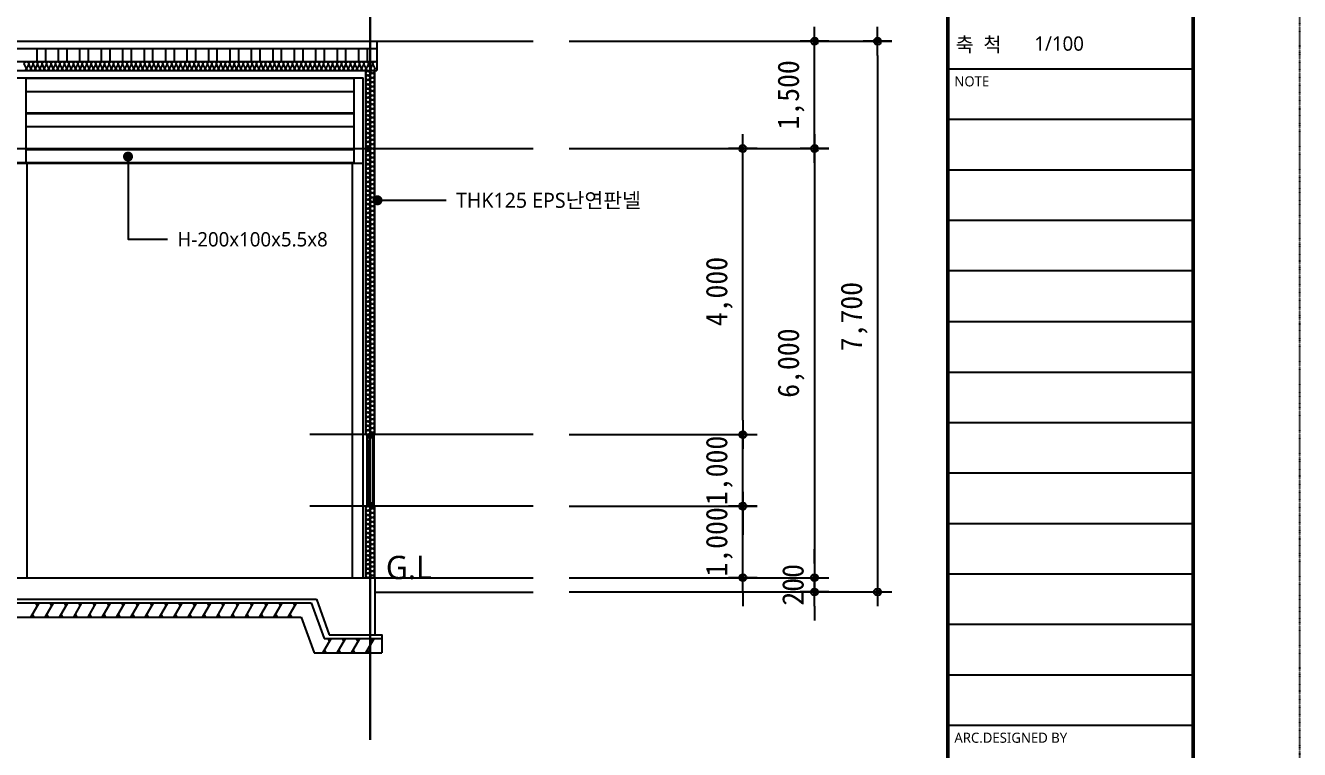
# Model space of a CAD drawing. Header units: millimetres. Extents: x 152133 to 471560, y 87068 to 132353.
# Drawn here: x 273980 to 291797, y 110987 to 121110 of the extents above; entities that cross this region are included whole.
import ezdxf
from ezdxf.enums import TextEntityAlignment as Align

# ---------------------------------------------------------------- set-up
doc = ezdxf.new("R2010")
doc.units = ezdxf.units.MM
doc.linetypes.add('CEN', pattern=[62, 60, -1, 0, -1])
doc.linetypes.add('DIVIDE2', pattern=[15.875, 6.35, -3.175, 0, -3.175, 0, -3.175])
for name, color, linetype in [('8', 8, 'Continuous'), ('AA-DWXM', 8, 'Continuous'), ('AA-DWXM-GLAZ', 4, 'Continuous'), ('AA-DWXM-WIND', 6, 'Continuous'), ('AA-DWXM-WINDOWFR', 6, 'Continuous'), ('AA-STEEL', 4, 'Continuous'), ('AA-WAXK', 8, 'Continuous'), ('AA-WAXM-CONC', 2, 'Continuous'), ('AS-PATT', 8, 'Continuous'), ('CEN', 1, 'CEN'), ('COL', 2, 'Continuous'), ('DIM', 7, 'Continuous'), ('INSUL', 183, 'Continuous'), ('JON', 4, 'DIVIDE2'), ('RXANNOT', 6, 'Continuous'), ('RXLEADER', 7, 'Continuous'), ('TEX', 3, 'Continuous'), ('TIT', 2, 'Continuous'), ('폼', 7, 'Continuous')]:
    doc.layers.add(name, color=color, linetype=linetype)
doc.styles.add('돋움체', font='')
doc.styles.add('맑은고딕', font='malgun.ttf')
doc.styles.get('돋움체').set_extended_font_data('DotumChe')
doc.dimstyles.new('100', dxfattribs={"dimscale": 100, "dimtxt": 3, "dimasz": 2, "dimexe": 2, "dimexo": 5, "dimgap": 1.5, "dimtad": 1, "dimdec": 0, "dimzin": 1, "dimdsep": 46, "dimlunit": 6, "dimtxsty": '돋움체', "dimblk1": 'Z_DOT', "dimblk2": 'Z_DOT', "dimsah": 1, "dimcen": 2, "dimclrt": 3, "dimadec": 0, "dimazin": 0, "dimtfac": 1, "dimtdec": 0, "dimtix": 1, "dimtmove": 2, "dimatfit": 3, "dimldrblk": 'Z_DOT', "dimfxl": 1, "dimtolj": 1, "dimtzin": 1, "dimarcsym": 0})

# ---------------------------------------------------------------- blocks, each defined once
blk = doc.blocks.new('Z_DOT')
at = {"layer": 'DIM', "color": 0}
for p, q in [((0, -1), (0, 1)), ((-1, 0), (1, 0))]:
    blk.add_line(p, q, dxfattribs=at)
for radius in [0.25, 0.125]:
    blk.add_circle((0, 0), radius, dxfattribs=at)
blk = doc.blocks.new('*D174')
at = {"color": 0, "lineweight": -2, "transparency": 16777216}
for p, q in [((285015, 113590), (285015, 113790)), ((281582, 113390), (285215, 113390)), ((285015, 113190), (285015, 113390)), ((281582, 113190), (285215, 113190)), ((285015, 112990), (285015, 112790))]:
    blk.add_line(p, q, dxfattribs=at)
at = {"layer": 'Defpoints', "color": 0, "transparency": 16777216}
for p in [(281082, 113390), (285015, 113390), (281082, 113190)]:
    blk.add_point(p, dxfattribs=at)
at = {"color": 0, "linetype": 'ByBlock', "lineweight": -2, "transparency": 16777216, "xscale": 200, "yscale": 200, "zscale": 200}
for p, rotation in [((285015, 113390), 270), ((285015, 113190), 90)]:
    blk.add_blockref('Z_DOT', p, dxfattribs=dict(at, rotation=rotation))
at = {"color": 3, "transparency": 16777216, "insert": (284714, 113290), "char_height": 300, "attachment_point": 5, "rotation": 90, "style": '돋움체'}
blk.add_mtext('\\A1;200', dxfattribs=at)
blk = doc.blocks.new('*D175')
at = {"color": 0, "lineweight": -2, "transparency": 16777216}
for p, q in [((284011, 114590), (284011, 114790)), ((281582, 114390), (284211, 114390)), ((284011, 113390), (284011, 114390)), ((281582, 113390), (284211, 113390)), ((284011, 113190), (284011, 112990))]:
    blk.add_line(p, q, dxfattribs=at)
at = {"layer": 'Defpoints', "color": 0, "transparency": 16777216}
for p in [(281082, 114390), (284011, 114390), (281082, 113390)]:
    blk.add_point(p, dxfattribs=at)
at = {"color": 0, "linetype": 'ByBlock', "lineweight": -2, "transparency": 16777216, "xscale": 200, "yscale": 200, "zscale": 200}
for p, rotation in [((284011, 114390), 270), ((284011, 113390), 90)]:
    blk.add_blockref('Z_DOT', p, dxfattribs=dict(at, rotation=rotation))
at = {"color": 3, "transparency": 16777216, "insert": (283683, 113890), "char_height": 300, "attachment_point": 5, "rotation": 90, "style": '돋움체'}
blk.add_mtext('\\A1;1,000', dxfattribs=at)
blk = doc.blocks.new('*D176')
at = {"color": 0, "lineweight": -2, "transparency": 16777216}
for p, q in [((284011, 115590), (284011, 115790)), ((281582, 115390), (284211, 115390)), ((284011, 114390), (284011, 115390)), ((281582, 114390), (284211, 114390)), ((284011, 114190), (284011, 113990))]:
    blk.add_line(p, q, dxfattribs=at)
at = {"layer": 'Defpoints', "color": 0, "transparency": 16777216}
for p in [(281082, 115390), (284011, 115390), (281082, 114390)]:
    blk.add_point(p, dxfattribs=at)
at = {"color": 0, "linetype": 'ByBlock', "lineweight": -2, "transparency": 16777216, "xscale": 200, "yscale": 200, "zscale": 200}
for p, rotation in [((284011, 115390), 270), ((284011, 114390), 90)]:
    blk.add_blockref('Z_DOT', p, dxfattribs=dict(at, rotation=rotation))
at = {"color": 3, "transparency": 16777216, "insert": (283683, 114890), "char_height": 300, "attachment_point": 5, "rotation": 90, "style": '돋움체'}
blk.add_mtext('\\A1;1,000', dxfattribs=at)
blk = doc.blocks.new('*D177')
at = {"color": 0, "lineweight": -2, "transparency": 16777216}
for p, q in [((281582, 120890), (285215, 120890)), ((285015, 119590), (285015, 120690)), ((282706, 119390), (285215, 119390))]:
    blk.add_line(p, q, dxfattribs=at)
at = {"layer": 'Defpoints', "color": 0, "transparency": 16777216}
for p in [(281082, 120890), (285015, 120890), (282206, 119390)]:
    blk.add_point(p, dxfattribs=at)
at = {"color": 0, "linetype": 'ByBlock', "lineweight": -2, "transparency": 16777216, "xscale": 200, "yscale": 200, "zscale": 200}
for p, rotation in [((285015, 120890), 90), ((285015, 119390), 270)]:
    blk.add_blockref('Z_DOT', p, dxfattribs=dict(at, rotation=rotation))
at = {"color": 3, "transparency": 16777216, "insert": (284686, 120140), "char_height": 300, "attachment_point": 5, "rotation": 90, "style": '돋움체'}
blk.add_mtext('\\A1;1,500', dxfattribs=at)
blk = doc.blocks.new('*D178')
at = {"color": 0, "lineweight": -2, "transparency": 16777216}
for p, q in [((282691, 119390), (285215, 119390)), ((285015, 119190), (285015, 113590)), ((282691, 113390), (285215, 113390))]:
    blk.add_line(p, q, dxfattribs=at)
at = {"layer": 'Defpoints', "color": 0, "transparency": 16777216}
for p in [(282191, 119390), (282191, 113390), (285015, 113390)]:
    blk.add_point(p, dxfattribs=at)
at = {"color": 0, "linetype": 'ByBlock', "lineweight": -2, "transparency": 16777216, "xscale": 200, "yscale": 200, "zscale": 200}
for p, rotation in [((285015, 119390), 90), ((285015, 113390), 270)]:
    blk.add_blockref('Z_DOT', p, dxfattribs=dict(at, rotation=rotation))
at = {"color": 3, "transparency": 16777216, "insert": (284686, 116390), "char_height": 300, "attachment_point": 5, "rotation": 90, "style": '돋움체'}
blk.add_mtext('\\A1;6,000', dxfattribs=at)
blk = doc.blocks.new('*D179')
at = {"color": 0, "lineweight": -2, "transparency": 16777216}
for p, q in [((281582, 120890), (286097, 120890)), ((285897, 120690), (285897, 113390)), ((281582, 113190), (286097, 113190))]:
    blk.add_line(p, q, dxfattribs=at)
at = {"layer": 'Defpoints', "color": 0, "transparency": 16777216}
for p in [(281082, 120890), (281082, 113190), (285897, 113190)]:
    blk.add_point(p, dxfattribs=at)
at = {"color": 0, "linetype": 'ByBlock', "lineweight": -2, "transparency": 16777216, "xscale": 200, "yscale": 200, "zscale": 200}
for p, rotation in [((285897, 120890), 90), ((285897, 113190), 270)]:
    blk.add_blockref('Z_DOT', p, dxfattribs=dict(at, rotation=rotation))
at = {"color": 3, "transparency": 16777216, "insert": (285568, 117040), "char_height": 300, "attachment_point": 5, "rotation": 90, "style": '돋움체'}
blk.add_mtext('\\A1;7,700', dxfattribs=at)
blk = doc.blocks.new('*D180')
at = {"color": 0, "lineweight": -2, "transparency": 16777216}
for p, q in [((281582, 119390), (284211, 119390)), ((284011, 115590), (284011, 119190)), ((281582, 115390), (284211, 115390))]:
    blk.add_line(p, q, dxfattribs=at)
at = {"layer": 'Defpoints', "color": 0, "transparency": 16777216}
for p in [(281082, 119390), (284011, 119390), (281082, 115390)]:
    blk.add_point(p, dxfattribs=at)
at = {"color": 0, "linetype": 'ByBlock', "lineweight": -2, "transparency": 16777216, "xscale": 200, "yscale": 200, "zscale": 200}
for p, rotation in [((284011, 119390), 90), ((284011, 115390), 270)]:
    blk.add_blockref('Z_DOT', p, dxfattribs=dict(at, rotation=rotation))
at = {"color": 3, "transparency": 16777216, "insert": (283683, 117390), "char_height": 300, "attachment_point": 5, "rotation": 90, "style": '돋움체'}
blk.add_mtext('\\A1;4,000', dxfattribs=at)

msp = doc.modelspace()

# ---------------------------------------------------------------- linework, layer by layer
at = {"color": 8}
for p, q in [((259212.1, 120889.5), (278892.1, 120889.5)), ((278892.1, 120889.5), (278892.1, 120605.1)), ((259212.1, 120789.5), (278892.1, 120789.5)), ((274142.1, 120605.1), (274142.1, 120789.5)), ((274262.1, 120605.1), (274262.1, 120789.5)), ((274442.1, 120605.1), (274442.1, 120789.5)), ((274562.1, 120605.1), (274562.1, 120789.5)), ((274742.1, 120605.1), (274742.1, 120789.5)), ((274862.1, 120605.1), (274862.1, 120789.5)), ((275042.1, 120605.1), (275042.1, 120789.5)), ((275162.1, 120605.1), (275162.1, 120789.5)), ((275342.1, 120605.1), (275342.1, 120789.5)), ((275462.1, 120605.1), (275462.1, 120789.5)), ((275642.1, 120605.1), (275642.1, 120789.5)), ((275762.1, 120605.1), (275762.1, 120789.5)), ((275942.1, 120605.1), (275942.1, 120789.5)), ((276062.1, 120605.1), (276062.1, 120789.5)), ((276242.1, 120605.1), (276242.1, 120789.5)), ((276362.1, 120605.1), (276362.1, 120789.5)), ((276542.1, 120605.1), (276542.1, 120789.5)), ((276662.1, 120605.1), (276662.1, 120789.5)), ((276842.1, 120605.1), (276842.1, 120789.5)), ((276962.1, 120605.1), (276962.1, 120789.5)), ((277142.1, 120605.1), (277142.1, 120789.5)), ((277262.1, 120605.1), (277262.1, 120789.5)), ((277442.1, 120605.1), (277442.1, 120789.5)), ((277562.1, 120605.1), (277562.1, 120789.5)), ((277742.1, 120605.1), (277742.1, 120789.5)), ((277862.1, 120605.1), (277862.1, 120789.5)), ((278042.1, 120605.1), (278042.1, 120789.5)), ((278162.1, 120605.1), (278162.1, 120789.5)), ((278342.1, 120605.1), (278342.1, 120789.5)), ((278462.1, 120605.1), (278462.1, 120789.5)), ((278642.1, 120605.1), (278642.1, 120789.5)), ((278762.1, 120605.1), (278762.1, 120789.5))]:
    msp.add_line(p, q, dxfattribs=at)
at = {"color": 2}
for p, q in [((259212.1, 120605.1), (278892.1, 120605.1)), ((259212.1, 120480.1), (278892.1, 120480.1)), ((278892.1, 120605.1), (278892.1, 120480.1)), ((278739.1, 114389.5), (278864.1, 114389.5)), ((259239.1, 113389.5), (278864.6, 113389.5)), ((278864.6, 113389.5), (278864.6, 113189.5)), ((278864.6, 113189.5), (281081.8, 113189.5)), ((260019.4, 113089.5), (278048.2, 113089.5))]:
    msp.add_line(p, q, dxfattribs=at)
at = {"color": 0}
msp.add_lwpolyline([(278864.6, 112589.5), (278964.6, 112589.5), (278964.6, 112539.5)], dxfattribs=at)
at = {"layer": '8'}
for p, q in [((260054.5, 113039.5), (277977, 113039.5)), ((277977, 113039.5), (278157.3, 112539.5)), ((260208, 112839.5), (277836.5, 112839.5)), ((277836.5, 112839.5), (278016.9, 112339.5)), ((278157.3, 112539.5), (278964.6, 112539.5)), ((278964.6, 112539.5), (278964.6, 112339.5)), ((278016.9, 112339.5), (278964.6, 112339.5))]:
    msp.add_line(p, q, dxfattribs=at)
at = {"layer": 'AA-DWXM'}
for p, q in [((278762.1, 115339.5), (278762.1, 114439.5)), ((278842.1, 115339.5), (278842.1, 114439.5))]:
    msp.add_line(p, q, dxfattribs=at)
msp.add_lwpolyline([(278803.1, 115349.5), (278838.1, 115349.5), (278838.1, 114429.5), (278803.1, 114429.5)], close=True, dxfattribs=at)
at = {"layer": 'AA-DWXM-GLAZ'}
msp.add_line((278783.6, 115299.5), (278783.6, 114479.5), dxfattribs=at)
at = {"layer": 'AA-DWXM-WIND'}
for points in [[(278766.1, 115349.5), (278801.1, 115349.5), (278801.1, 115299.5), (278766.1, 115299.5)], [(278766.1, 114429.5), (278801.1, 114429.5), (278801.1, 114479.5), (278766.1, 114479.5)]]:
    msp.add_lwpolyline(points, close=True, dxfattribs=at)
at = {"layer": 'AA-DWXM-WINDOWFR'}
for points in [[(278762.1, 115339.5), (278762.1, 115379.5), (278842.1, 115379.5), (278842.1, 115339.5), (278840.1, 115339.5), (278840.1, 115359.5), (278764.1, 115359.5), (278764.1, 115339.5)], [(278762.1, 114439.5), (278762.1, 114399.5), (278842.1, 114399.5), (278842.1, 114439.5), (278840.1, 114439.5), (278840.1, 114419.5), (278764.1, 114419.5), (278764.1, 114439.5)]]:
    msp.add_lwpolyline(points, close=True, dxfattribs=at)
at = {"layer": 'AA-STEEL'}
for p, q in [((259402.1, 120380.1), (278702.1, 120380.1)), ((273989.6, 119185), (273989.6, 120380.1)), ((273989.6, 120372.1), (278577.1, 120372.1)), ((278577.1, 119185), (278577.1, 120380.1)), ((278702.1, 113389.5), (278702.1, 120380.1)), ((273989.6, 120189.5), (278577.1, 120189.5)), ((273989.6, 120188.1), (278577.1, 120188.1)), ((273989.6, 119888), (278577.1, 119888)), ((273989.6, 119880), (278577.1, 119880)), ((273989.6, 119697.4), (278577.1, 119697.4)), ((273989.6, 119696), (278577.1, 119696)), ((273989.6, 119377), (278577.1, 119377)), ((273989.6, 119375.6), (278577.1, 119375.6)), ((259402.1, 119185), (278702.1, 119185)), ((269114.6, 119193), (278577.1, 119193)), ((274002.1, 113389.5), (274002.1, 119185)), ((278552.1, 113389.5), (278552.1, 119185))]:
    msp.add_line(p, q, dxfattribs=at)
at = {"layer": 'AA-WAXK'}
for p, q in [((278752.1, 115389.5), (278752.1, 114389.5)), ((278852.1, 115389.5), (278852.1, 114389.5))]:
    msp.add_line(p, q, dxfattribs=at)
at = {"layer": 'AA-WAXM-CONC'}
for p, q in [((278739.6, 115389.5), (278739.6, 120480.1)), ((278864.6, 115389.5), (278864.6, 120480.1)), ((278752.1, 115389.5), (278852.1, 115389.5)), ((278739.6, 113389.5), (278739.6, 114389.5)), ((278752.1, 114389.5), (278852.1, 114389.5)), ((278864.6, 113389.5), (278864.6, 114389.5))]:
    msp.add_line(p, q, dxfattribs=at)
at = {"layer": 'AS-PATT'}
for p, q in [((274054.4, 112839.5), (274169.9, 113039.5)), ((274121.9, 113039.5), (274145.9, 112998)), ((274254.4, 112839.5), (274369.9, 113039.5)), ((274321.9, 113039.5), (274345.9, 112998)), ((274454.4, 112839.5), (274569.9, 113039.5)), ((274521.9, 113039.5), (274545.9, 112998)), ((274654.4, 112839.5), (274769.9, 113039.5)), ((274721.9, 113039.5), (274745.9, 112998)), ((274854.4, 112839.5), (274969.9, 113039.5)), ((274921.9, 113039.5), (274945.9, 112998)), ((275054.4, 112839.5), (275169.9, 113039.5)), ((275121.9, 113039.5), (275145.9, 112998)), ((275254.4, 112839.5), (275369.9, 113039.5)), ((275321.9, 113039.5), (275345.9, 112998)), ((275454.4, 112839.5), (275569.9, 113039.5)), ((275521.9, 113039.5), (275545.9, 112998)), ((275654.4, 112839.5), (275769.9, 113039.5)), ((275721.9, 113039.5), (275745.9, 112998)), ((275854.4, 112839.5), (275969.9, 113039.5)), ((275921.9, 113039.5), (275945.9, 112998)), ((276054.4, 112839.5), (276169.9, 113039.5)), ((276121.9, 113039.5), (276145.9, 112998)), ((276254.4, 112839.5), (276369.9, 113039.5)), ((276321.9, 113039.5), (276345.9, 112998)), ((276454.4, 112839.5), (276569.9, 113039.5)), ((276521.9, 113039.5), (276545.9, 112998)), ((276654.4, 112839.5), (276769.9, 113039.5)), ((276721.9, 113039.5), (276745.9, 112998)), ((276854.4, 112839.5), (276969.9, 113039.5)), ((276921.9, 113039.5), (276945.9, 112998)), ((277054.4, 112839.5), (277169.9, 113039.5)), ((277121.9, 113039.5), (277145.9, 112998)), ((277254.4, 112839.5), (277369.9, 113039.5)), ((277321.9, 113039.5), (277345.9, 112998)), ((277454.4, 112839.5), (277569.9, 113039.5)), ((277521.9, 113039.5), (277545.9, 112998)), ((277654.4, 112839.5), (277769.9, 113039.5)), ((277721.9, 113039.5), (277745.9, 112998)), ((274102.4, 112839.5), (274078.4, 112881.1)), ((274302.4, 112839.5), (274278.4, 112881.1)), ((274502.4, 112839.5), (274478.4, 112881.1)), ((274702.4, 112839.5), (274678.4, 112881.1)), ((274902.4, 112839.5), (274878.4, 112881.1)), ((275102.4, 112839.5), (275078.4, 112881.1)), ((275302.4, 112839.5), (275278.4, 112881.1)), ((275502.4, 112839.5), (275478.4, 112881.1)), ((275702.4, 112839.5), (275678.4, 112881.1)), ((275902.4, 112839.5), (275878.4, 112881.1)), ((276102.4, 112839.5), (276078.4, 112881.1)), ((276302.4, 112839.5), (276278.4, 112881.1)), ((276502.4, 112839.5), (276478.4, 112881.1)), ((276702.4, 112839.5), (276678.4, 112881.1)), ((276902.4, 112839.5), (276878.4, 112881.1)), ((277102.4, 112839.5), (277078.4, 112881.1)), ((277302.4, 112839.5), (277278.4, 112881.1)), ((277502.4, 112839.5), (277478.4, 112881.1)), ((277702.4, 112839.5), (277678.4, 112881.1)), ((278139, 112339.5), (278254.4, 112539.5)), ((278206.4, 112539.5), (278230.4, 112498)), ((278339, 112339.5), (278454.4, 112539.5)), ((278406.4, 112539.5), (278430.4, 112498)), ((278539, 112339.5), (278654.4, 112539.5)), ((278606.4, 112539.5), (278630.4, 112498)), ((278739, 112339.5), (278854.4, 112539.5)), ((278806.4, 112539.5), (278830.4, 112498)), ((278187, 112339.5), (278163, 112381.1)), ((278387, 112339.5), (278363, 112381.1)), ((278587, 112339.5), (278563, 112381.1)), ((278787, 112339.5), (278763, 112381.1))]:
    msp.add_line(p, q, dxfattribs=at)
at = {"layer": 'CEN', "color": 1, "linetype": 'CEN'}
for p, q in [((278802.1, 111123.5), (278802.1, 123054.1)), ((278802.1, 122930.8), (278802.1, 111123.5)), ((257558.1, 120889.5), (281081.8, 120889.5)), ((257558.1, 120889.5), (281081.8, 120889.5)), ((257558.1, 119389.5), (281081.8, 119389.5)), ((257558.1, 119389.5), (281081.8, 119389.5)), ((281081.8, 115389.5), (277956.2, 115389.5)), ((281081.8, 114389.5), (277956.2, 114389.5)), ((278864.6, 113389.5), (281081.8, 113389.5))]:
    msp.add_line(p, q, dxfattribs=at)
at = {"layer": 'COL'}
for p, q in [((278739.1, 115389.5), (278864.1, 115389.5)), ((278864.6, 113189.5), (278864.6, 112589.5)), ((278048.2, 113089.5), (278228.5, 112589.5)), ((278228.5, 112589.5), (278864.6, 112589.5))]:
    msp.add_line(p, q, dxfattribs=at)
at = {"layer": 'INSUL'}
for points in [[(273962.1, 120480.1, 0.4142136), (273993.3, 120511.4), (273962.1, 120573.9, -0.4142136), (273993.3, 120605.1, -0.4142136), (274024.6, 120573.9), (273993.3, 120511.4, 0.4142136), (274024.6, 120480.1, 0.4142136), (274055.8, 120511.4), (274024.6, 120573.9, -0.4142136), (274055.8, 120605.1, -0.4142136), (274087.1, 120573.9), (274055.8, 120511.4, 0.4142136), (274087.1, 120480.1, 0.4142136), (274118.3, 120511.4), (274087.1, 120573.9, -0.4142136), (274118.3, 120605.1, -0.4142136), (274149.6, 120573.9), (274118.3, 120511.4, 0.4142136), (274149.6, 120480.1, 0.4142136), (274180.8, 120511.4), (274149.6, 120573.9, -0.4142136), (274180.8, 120605.1, -0.4142136), (274212.1, 120573.9), (274180.8, 120511.4, 0.4142136), (274212.1, 120480.1, 0.4142136), (274243.3, 120511.4), (274212.1, 120573.9, -0.4142136), (274243.3, 120605.1, -0.4142136), (274274.6, 120573.9), (274243.3, 120511.4, 0.4142136), (274274.6, 120480.1, 0.4142136), (274305.8, 120511.4), (274274.6, 120573.9, -0.4142136), (274305.8, 120605.1, -0.4142136), (274337.1, 120573.9), (274305.8, 120511.4, 0.4142136), (274337.1, 120480.1, 0.4142136), (274368.3, 120511.4), (274337.1, 120573.9, -0.4142136), (274368.3, 120605.1, -0.4142136), (274399.6, 120573.9), (274368.3, 120511.4, 0.4142136), (274399.6, 120480.1, 0.4142136), (274430.8, 120511.4), (274399.6, 120573.9, -0.4142136), (274430.8, 120605.1, -0.4142136), (274462.1, 120573.9), (274430.8, 120511.4, 0.4142136), (274462.1, 120480.1, 0.4142136), (274493.3, 120511.4), (274462.1, 120573.9, -0.4142136), (274493.3, 120605.1, -0.4142136), (274524.6, 120573.9), (274493.3, 120511.4, 0.4142136), (274524.6, 120480.1, 0.4142136), (274555.8, 120511.4), (274524.6, 120573.9, -0.4142136), (274555.8, 120605.1, -0.4142136), (274587.1, 120573.9), (274555.8, 120511.4, 0.4142136), (274587.1, 120480.1, 0.4142136), (274618.3, 120511.4), (274587.1, 120573.9, -0.4142136), (274618.3, 120605.1, -0.4142136), (274649.6, 120573.9), (274618.3, 120511.4, 0.4142136), (274649.6, 120480.1, 0.4142136), (274680.8, 120511.4), (274649.6, 120573.9, -0.4142136), (274680.8, 120605.1, -0.4142136), (274712.1, 120573.9), (274680.8, 120511.4, 0.4142136), (274712.1, 120480.1, 0.4142136), (274743.3, 120511.4), (274712.1, 120573.9, -0.4142136), (274743.3, 120605.1, -0.4142136), (274774.6, 120573.9), (274743.3, 120511.4, 0.4142136), (274774.6, 120480.1, 0.4142136), (274805.8, 120511.4), (274774.6, 120573.9, -0.4142136), (274805.8, 120605.1, -0.4142136), (274837.1, 120573.9), (274805.8, 120511.4, 0.4142136), (274837.1, 120480.1, 0.4142136), (274868.3, 120511.4), (274837.1, 120573.9, -0.4142136), (274868.3, 120605.1, -0.4142136), (274899.6, 120573.9), (274868.3, 120511.4, 0.4142136), (274899.6, 120480.1, 0.4142136), (274930.8, 120511.4), (274899.6, 120573.9, -0.4142136), (274930.8, 120605.1, -0.4142136), (274962.1, 120573.9), (274930.8, 120511.4, 0.4142136), (274962.1, 120480.1, 0.4142136), (274993.3, 120511.4), (274962.1, 120573.9, -0.4142136), (274993.3, 120605.1, -0.4142136), (275024.6, 120573.9), (274993.3, 120511.4, 0.4142136), (275024.6, 120480.1, 0.4142136), (275055.8, 120511.4), (275024.6, 120573.9, -0.4142136), (275055.8, 120605.1, -0.4142136), (275087.1, 120573.9), (275055.8, 120511.4, 0.4142136), (275087.1, 120480.1, 0.4142136), (275118.3, 120511.4), (275087.1, 120573.9, -0.4142136), (275118.3, 120605.1, -0.4142136), (275149.6, 120573.9), (275118.3, 120511.4, 0.4142136), (275149.6, 120480.1, 0.4142136), (275180.8, 120511.4), (275149.6, 120573.9, -0.4142136), (275180.8, 120605.1, -0.4142136), (275212.1, 120573.9), (275180.8, 120511.4, 0.4142136), (275212.1, 120480.1, 0.4142136), (275243.3, 120511.4), (275212.1, 120573.9, -0.4142136), (275243.3, 120605.1, -0.4142136), (275274.6, 120573.9), (275243.3, 120511.4, 0.4142136), (275274.6, 120480.1, 0.4142136), (275305.8, 120511.4), (275274.6, 120573.9, -0.4142136), (275305.8, 120605.1, -0.4142136), (275337.1, 120573.9), (275305.8, 120511.4, 0.4142136), (275337.1, 120480.1, 0.4142136), (275368.3, 120511.4), (275337.1, 120573.9, -0.4142136), (275368.3, 120605.1, -0.4142136), (275399.6, 120573.9), (275368.3, 120511.4, 0.4142136), (275399.6, 120480.1, 0.4142136), (275430.8, 120511.4), (275399.6, 120573.9, -0.4142136), (275430.8, 120605.1, -0.4142136), (275462.1, 120573.9), (275430.8, 120511.4, 0.4142136), (275462.1, 120480.1, 0.4142136), (275493.3, 120511.4), (275462.1, 120573.9, -0.4142136), (275493.3, 120605.1, -0.4142136), (275524.6, 120573.9), (275493.3, 120511.4, 0.4142136), (275524.6, 120480.1, 0.4142136), (275555.8, 120511.4), (275524.6, 120573.9, -0.4142136), (275555.8, 120605.1, -0.4142136), (275587.1, 120573.9), (275555.8, 120511.4, 0.4142136), (275587.1, 120480.1, 0.4142136), (275618.3, 120511.4), (275587.1, 120573.9, -0.4142136), (275618.3, 120605.1, -0.4142136), (275649.6, 120573.9), (275618.3, 120511.4, 0.4142136), (275649.6, 120480.1, 0.4142136), (275680.8, 120511.4), (275649.6, 120573.9, -0.4142136), (275680.8, 120605.1, -0.4142136), (275712.1, 120573.9), (275680.8, 120511.4, 0.4142136), (275712.1, 120480.1, 0.4142136), (275743.3, 120511.4), (275712.1, 120573.9, -0.4142136), (275743.3, 120605.1, -0.4142136), (275774.6, 120573.9), (275743.3, 120511.4, 0.4142136), (275774.6, 120480.1, 0.4142136), (275805.8, 120511.4), (275774.6, 120573.9, -0.4142136), (275805.8, 120605.1, -0.4142136), (275837.1, 120573.9), (275805.8, 120511.4, 0.4142136), (275837.1, 120480.1, 0.4142136), (275868.3, 120511.4), (275837.1, 120573.9, -0.4142136), (275868.3, 120605.1, -0.4142136), (275899.6, 120573.9), (275868.3, 120511.4, 0.4142136), (275899.6, 120480.1, 0.4142136), (275930.8, 120511.4), (275899.6, 120573.9, -0.4142136), (275930.8, 120605.1, -0.4142136), (275962.1, 120573.9), (275930.8, 120511.4, 0.4142136), (275962.1, 120480.1, 0.4142136), (275993.3, 120511.4), (275962.1, 120573.9, -0.4142136), (275993.3, 120605.1, -0.4142136), (276024.6, 120573.9), (275993.3, 120511.4, 0.4142136), (276024.6, 120480.1, 0.4142136), (276055.8, 120511.4), (276024.6, 120573.9, -0.4142136), (276055.8, 120605.1, -0.4142136), (276087.1, 120573.9), (276055.8, 120511.4, 0.4142136), (276087.1, 120480.1, 0.4142136), (276118.3, 120511.4), (276087.1, 120573.9, -0.4142136), (276118.3, 120605.1, -0.4142136), (276149.6, 120573.9), (276118.3, 120511.4, 0.4142136), (276149.6, 120480.1, 0.4142136), (276180.8, 120511.4), (276149.6, 120573.9, -0.4142136), (276180.8, 120605.1, -0.4142136), (276212.1, 120573.9), (276180.8, 120511.4, 0.4142136), (276212.1, 120480.1, 0.4142136), (276243.3, 120511.4), (276212.1, 120573.9, -0.4142136), (276243.3, 120605.1, -0.4142136), (276274.6, 120573.9), (276243.3, 120511.4, 0.4142136), (276274.6, 120480.1, 0.4142136), (276305.8, 120511.4), (276274.6, 120573.9, -0.4142136), (276305.8, 120605.1, -0.4142136), (276337.1, 120573.9), (276305.8, 120511.4, 0.4142136), (276337.1, 120480.1, 0.4142136), (276368.3, 120511.4), (276337.1, 120573.9, -0.4142136), (276368.3, 120605.1, -0.4142136), (276399.6, 120573.9), (276368.3, 120511.4, 0.4142136), (276399.6, 120480.1, 0.4142136), (276430.8, 120511.4), (276399.6, 120573.9, -0.4142136), (276430.8, 120605.1, -0.4142136), (276462.1, 120573.9), (276430.8, 120511.4, 0.4142136), (276462.1, 120480.1, 0.4142136), (276493.3, 120511.4), (276462.1, 120573.9, -0.4142136), (276493.3, 120605.1, -0.4142136), (276524.6, 120573.9), (276493.3, 120511.4, 0.4142136), (276524.6, 120480.1, 0.4142136), (276555.8, 120511.4), (276524.6, 120573.9, -0.4142136), (276555.8, 120605.1, -0.4142136), (276587.1, 120573.9), (276555.8, 120511.4, 0.4142136), (276587.1, 120480.1, 0.4142136), (276618.3, 120511.4), (276587.1, 120573.9, -0.4142136), (276618.3, 120605.1, -0.4142136), (276649.6, 120573.9), (276618.3, 120511.4, 0.4142136), (276649.6, 120480.1, 0.4142136), (276680.8, 120511.4), (276649.6, 120573.9, -0.4142136), (276680.8, 120605.1, -0.4142136), (276712.1, 120573.9), (276680.8, 120511.4, 0.4142136), (276712.1, 120480.1, 0.4142136), (276743.3, 120511.4), (276712.1, 120573.9, -0.4142136), (276743.3, 120605.1, -0.4142136), (276774.6, 120573.9), (276743.3, 120511.4, 0.4142136), (276774.6, 120480.1, 0.4142136), (276805.8, 120511.4), (276774.6, 120573.9, -0.4142136), (276805.8, 120605.1, -0.4142136), (276837.1, 120573.9), (276805.8, 120511.4, 0.4142136), (276837.1, 120480.1, 0.4142136), (276868.3, 120511.4), (276837.1, 120573.9, -0.4142136), (276868.3, 120605.1, -0.4142136), (276899.6, 120573.9), (276868.3, 120511.4, 0.4142136), (276899.6, 120480.1, 0.4142136), (276930.8, 120511.4), (276899.6, 120573.9, -0.4142136), (276930.8, 120605.1, -0.4142136), (276962.1, 120573.9), (276930.8, 120511.4, 0.4142136), (276962.1, 120480.1, 0.4142136), (276993.3, 120511.4), (276962.1, 120573.9, -0.4142136), (276993.3, 120605.1, -0.4142136), (277024.6, 120573.9), (276993.3, 120511.4, 0.4142136), (277024.6, 120480.1, 0.4142136), (277055.8, 120511.4), (277024.6, 120573.9, -0.4142136), (277055.8, 120605.1, -0.4142136), (277087.1, 120573.9), (277055.8, 120511.4, 0.4142136), (277087.1, 120480.1, 0.4142136), (277118.3, 120511.4), (277087.1, 120573.9, -0.4142136), (277118.3, 120605.1, -0.4142136), (277149.6, 120573.9), (277118.3, 120511.4, 0.4142136), (277149.6, 120480.1, 0.4142136), (277180.8, 120511.4), (277149.6, 120573.9, -0.4142136), (277180.8, 120605.1, -0.4142136), (277212.1, 120573.9), (277180.8, 120511.4, 0.4142136), (277212.1, 120480.1, 0.4142136), (277243.3, 120511.4), (277212.1, 120573.9, -0.4142136), (277243.3, 120605.1, -0.4142136), (277274.6, 120573.9), (277243.3, 120511.4, 0.4142136), (277274.6, 120480.1, 0.4142136), (277305.8, 120511.4), (277274.6, 120573.9, -0.4142136), (277305.8, 120605.1, -0.4142136), (277337.1, 120573.9), (277305.8, 120511.4, 0.4142136), (277337.1, 120480.1, 0.4142136), (277368.3, 120511.4), (277337.1, 120573.9, -0.4142136), (277368.3, 120605.1, -0.4142136), (277399.6, 120573.9), (277368.3, 120511.4, 0.4142136), (277399.6, 120480.1, 0.4142136), (277430.8, 120511.4), (277399.6, 120573.9, -0.4142136), (277430.8, 120605.1, -0.4142136), (277462.1, 120573.9), (277430.8, 120511.4, 0.4142136), (277462.1, 120480.1, 0.4142136), (277493.3, 120511.4), (277462.1, 120573.9, -0.4142136), (277493.3, 120605.1, -0.4142136), (277524.6, 120573.9), (277493.3, 120511.4, 0.4142136), (277524.6, 120480.1, 0.4142136), (277555.8, 120511.4), (277524.6, 120573.9, -0.4142136), (277555.8, 120605.1, -0.4142136), (277587.1, 120573.9), (277555.8, 120511.4, 0.4142136), (277587.1, 120480.1, 0.4142136), (277618.3, 120511.4), (277587.1, 120573.9, -0.4142136), (277618.3, 120605.1, -0.4142136), (277649.6, 120573.9), (277618.3, 120511.4, 0.4142136), (277649.6, 120480.1, 0.4142136), (277680.8, 120511.4), (277649.6, 120573.9, -0.4142136), (277680.8, 120605.1, -0.4142136), (277712.1, 120573.9), (277680.8, 120511.4, 0.4142136), (277712.1, 120480.1, 0.4142136), (277743.3, 120511.4), (277712.1, 120573.9, -0.4142136), (277743.3, 120605.1, -0.4142136), (277774.6, 120573.9), (277743.3, 120511.4, 0.4142136), (277774.6, 120480.1, 0.4142136), (277805.8, 120511.4), (277774.6, 120573.9, -0.4142136), (277805.8, 120605.1, -0.4142136), (277837.1, 120573.9), (277805.8, 120511.4, 0.4142136), (277837.1, 120480.1, 0.4142136), (277868.3, 120511.4), (277837.1, 120573.9, -0.4142136), (277868.3, 120605.1, -0.4142136), (277899.6, 120573.9), (277868.3, 120511.4, 0.4142136), (277899.6, 120480.1, 0.4142136), (277930.8, 120511.4), (277899.6, 120573.9, -0.4142136), (277930.8, 120605.1, -0.4142136), (277962.1, 120573.9), (277930.8, 120511.4, 0.4142136), (277962.1, 120480.1, 0.4142136), (277993.3, 120511.4), (277962.1, 120573.9, -0.4142136), (277993.3, 120605.1, -0.4142136), (278024.6, 120573.9), (277993.3, 120511.4, 0.4142136), (278024.6, 120480.1, 0.4142136), (278055.8, 120511.4), (278024.6, 120573.9, -0.4142136), (278055.8, 120605.1, -0.4142136), (278087.1, 120573.9), (278055.8, 120511.4, 0.4142136), (278087.1, 120480.1, 0.4142136), (278118.3, 120511.4), (278087.1, 120573.9, -0.4142136), (278118.3, 120605.1, -0.4142136), (278149.6, 120573.9), (278118.3, 120511.4, 0.4142136), (278149.6, 120480.1, 0.4142136), (278180.8, 120511.4), (278149.6, 120573.9, -0.4142136), (278180.8, 120605.1, -0.4142136), (278212.1, 120573.9), (278180.8, 120511.4, 0.4142136), (278212.1, 120480.1, 0.4142136), (278243.3, 120511.4), (278212.1, 120573.9, -0.4142136), (278243.3, 120605.1, -0.4142136), (278274.6, 120573.9), (278243.3, 120511.4, 0.4142136), (278274.6, 120480.1, 0.4142136), (278305.8, 120511.4), (278274.6, 120573.9, -0.4142136), (278305.8, 120605.1, -0.4142136), (278337.1, 120573.9), (278305.8, 120511.4, 0.4142136), (278337.1, 120480.1, 0.4142136), (278368.3, 120511.4), (278337.1, 120573.9, -0.4142136), (278368.3, 120605.1, -0.4142136), (278399.6, 120573.9), (278368.3, 120511.4, 0.4142136), (278399.6, 120480.1, 0.4142136), (278430.8, 120511.4), (278399.6, 120573.9, -0.4142136), (278430.8, 120605.1, -0.4142136), (278462.1, 120573.9), (278430.8, 120511.4, 0.4142136), (278462.1, 120480.1, 0.4142136), (278493.3, 120511.4), (278462.1, 120573.9, -0.4142136), (278493.3, 120605.1, -0.4142136), (278524.6, 120573.9), (278493.3, 120511.4, 0.4142136), (278524.6, 120480.1, 0.4142136), (278555.8, 120511.4), (278524.6, 120573.9, -0.4142136), (278555.8, 120605.1, -0.4142136), (278587.1, 120573.9), (278555.8, 120511.4, 0.4142136), (278587.1, 120480.1, 0.4142136), (278618.3, 120511.4), (278587.1, 120573.9, -0.4142136), (278618.3, 120605.1, -0.4142136), (278649.6, 120573.9), (278618.3, 120511.4, 0.4142136), (278649.6, 120480.1, 0.4142136), (278680.8, 120511.4), (278649.6, 120573.9, -0.4142136), (278680.8, 120605.1, -0.4142136), (278712.1, 120573.9), (278680.8, 120511.4, 0.4142136), (278712.1, 120480.1, 0.4142136), (278743.3, 120511.4), (278712.1, 120573.9, -0.4142136), (278743.3, 120605.1, -0.4142136), (278774.6, 120573.9), (278743.3, 120511.4, 0.4142136), (278774.6, 120480.1, 0.4142136), (278805.8, 120511.4), (278774.6, 120573.9, -0.4142136), (278805.8, 120605.1, -0.4142136), (278837.1, 120573.9), (278805.8, 120511.4, 0.4142136), (278837.1, 120480.1, 0.4142136), (278868.3, 120511.4), (278837.1, 120573.9, -0.4142136), (278868.3, 120605.1, -0.2192431), (278892.1, 120594.2)], [(278864.1, 115389.5, 0.4142136), (278833.1, 115420.5), (278771.1, 115389.5, -0.4142136), (278740.1, 115420.5, -0.4142136), (278771.1, 115451.5), (278833.1, 115420.5, 0.4142136), (278864.1, 115451.5, 0.4142136), (278833.1, 115482.5), (278771.1, 115451.5, -0.4142136), (278740.1, 115482.5, -0.4142136), (278771.1, 115513.5), (278833.1, 115482.5, 0.4142136), (278864.1, 115513.5, 0.4142136), (278833.1, 115544.5), (278771.1, 115513.5, -0.4142136), (278740.1, 115544.5, -0.4142136), (278771.1, 115575.5), (278833.1, 115544.5, 0.4142136), (278864.1, 115575.5, 0.4142136), (278833.1, 115606.5), (278771.1, 115575.5, -0.4142136), (278740.1, 115606.5, -0.4142136), (278771.1, 115637.5), (278833.1, 115606.5, 0.4142136), (278864.1, 115637.5, 0.4142136), (278833.1, 115668.5), (278771.1, 115637.5, -0.4142136), (278740.1, 115668.5, -0.4142136), (278771.1, 115699.5), (278833.1, 115668.5, 0.4142136), (278864.1, 115699.5, 0.4142136), (278833.1, 115730.5), (278771.1, 115699.5, -0.4142136), (278740.1, 115730.5, -0.4142136), (278771.1, 115761.5), (278833.1, 115730.5, 0.4142136), (278864.1, 115761.5, 0.4142136), (278833.1, 115792.5), (278771.1, 115761.5, -0.4142136), (278740.1, 115792.5, -0.4142136), (278771.1, 115823.5), (278833.1, 115792.5, 0.4142136), (278864.1, 115823.5, 0.4142136), (278833.1, 115854.5), (278771.1, 115823.5, -0.4142136), (278740.1, 115854.5, -0.4142136), (278771.1, 115885.5), (278833.1, 115854.5, 0.4142136), (278864.1, 115885.5, 0.4142136), (278833.1, 115916.5), (278771.1, 115885.5, -0.4142136), (278740.1, 115916.5, -0.4142136), (278771.1, 115947.5), (278833.1, 115916.5, 0.4142136), (278864.1, 115947.5, 0.4142136), (278833.1, 115978.5), (278771.1, 115947.5, -0.4142136), (278740.1, 115978.5, -0.4142136), (278771.1, 116009.5), (278833.1, 115978.5, 0.4142136), (278864.1, 116009.5, 0.4142136), (278833.1, 116040.5), (278771.1, 116009.5, -0.4142136), (278740.1, 116040.5, -0.4142136), (278771.1, 116071.5), (278833.1, 116040.5, 0.4142136), (278864.1, 116071.5, 0.4142136), (278833.1, 116102.5), (278771.1, 116071.5, -0.4142136), (278740.1, 116102.5, -0.4142136), (278771.2, 116133.5), (278833.1, 116102.5, 0.4142136), (278864.2, 116133.5, 0.4142136), (278833.2, 116164.5), (278771.2, 116133.5, -0.4142136), (278740.2, 116164.5, -0.4142136), (278771.2, 116195.5), (278833.2, 116164.5, 0.4142136), (278864.2, 116195.5, 0.4142136), (278833.2, 116226.5), (278771.2, 116195.5, -0.4142136), (278740.2, 116226.5, -0.4142136), (278771.2, 116257.5), (278833.2, 116226.5, 0.4142136), (278864.2, 116257.5, 0.4142136), (278833.2, 116288.5), (278771.2, 116257.5, -0.4142136), (278740.2, 116288.5, -0.4142136), (278771.2, 116319.5), (278833.2, 116288.5, 0.4142136), (278864.2, 116319.5, 0.4142136), (278833.2, 116350.5), (278771.2, 116319.5, -0.4142136), (278740.2, 116350.5, -0.4142136), (278771.2, 116381.5), (278833.2, 116350.5, 0.4142136), (278864.2, 116381.5, 0.4142136), (278833.2, 116412.5), (278771.2, 116381.5, -0.4142136), (278740.2, 116412.5, -0.4142136), (278771.2, 116443.5), (278833.2, 116412.5, 0.4142136), (278864.2, 116443.5, 0.4142136), (278833.2, 116474.5), (278771.2, 116443.5, -0.4142136), (278740.2, 116474.5, -0.4142136), (278771.2, 116505.5), (278833.2, 116474.5, 0.4142136), (278864.2, 116505.5, 0.4142136), (278833.2, 116536.5), (278771.2, 116505.5, -0.4142136), (278740.2, 116536.5, -0.4142136), (278771.2, 116567.5), (278833.2, 116536.5, 0.4142136), (278864.2, 116567.5, 0.4142136), (278833.2, 116598.5), (278771.2, 116567.5, -0.4142136), (278740.2, 116598.5, -0.4142136), (278771.2, 116629.5), (278833.2, 116598.5, 0.4142136), (278864.2, 116629.5, 0.4142136), (278833.2, 116660.5), (278771.2, 116629.5, -0.4142136), (278740.2, 116660.5, -0.4142136), (278771.2, 116691.5), (278833.2, 116660.5, 0.4142136), (278864.2, 116691.5, 0.4142136), (278833.2, 116722.5), (278771.2, 116691.5, -0.4142136), (278740.2, 116722.5, -0.4142136), (278771.2, 116753.5), (278833.2, 116722.5, 0.4142136), (278864.2, 116753.5, 0.4142136), (278833.2, 116784.5), (278771.2, 116753.5, -0.4142136), (278740.2, 116784.5, -0.4142136), (278771.2, 116815.5), (278833.2, 116784.5, 0.4142136), (278864.2, 116815.5, 0.4142136), (278833.2, 116846.5), (278771.2, 116815.5, -0.4142136), (278740.2, 116846.5, -0.4142136), (278771.2, 116877.5), (278833.2, 116846.5, 0.4142136), (278864.2, 116877.5, 0.4142136), (278833.2, 116908.5), (278771.2, 116877.5, -0.4142136), (278740.2, 116908.5, -0.4142136), (278771.2, 116939.5), (278833.2, 116908.5, 0.4142136), (278864.2, 116939.5, 0.4142136), (278833.2, 116970.5), (278771.2, 116939.5, -0.4142136), (278740.2, 116970.5, -0.4142136), (278771.2, 117001.5), (278833.2, 116970.5, 0.4142136), (278864.2, 117001.5, 0.4142136), (278833.2, 117032.5), (278771.2, 117001.5, -0.4142136), (278740.2, 117032.5, -0.4142136), (278771.2, 117063.5), (278833.2, 117032.5, 0.4142136), (278864.2, 117063.5, 0.4142136), (278833.2, 117094.5), (278771.2, 117063.5, -0.4142136), (278740.2, 117094.5, -0.4142136), (278771.2, 117125.5), (278833.2, 117094.5, 0.4142136), (278864.2, 117125.5, 0.4142136), (278833.3, 117156.5), (278771.2, 117125.5, -0.4142136), (278740.3, 117156.5, -0.4142136), (278771.3, 117187.5), (278833.3, 117156.5, 0.4142136), (278864.3, 117187.5, 0.4142136), (278833.3, 117218.5), (278771.3, 117187.5, -0.4142136), (278740.3, 117218.5, -0.4142136), (278771.3, 117249.5), (278833.3, 117218.5, 0.4142136), (278864.3, 117249.5, 0.4142136), (278833.3, 117280.5), (278771.3, 117249.5, -0.4142136), (278740.3, 117280.5, -0.4142136), (278771.3, 117311.5), (278833.3, 117280.5, 0.4142136), (278864.3, 117311.5, 0.4142136), (278833.3, 117342.5), (278771.3, 117311.5, -0.4142136), (278740.3, 117342.5, -0.4142136), (278771.3, 117373.5), (278833.3, 117342.5, 0.4142136), (278864.3, 117373.5, 0.4142136), (278833.3, 117404.5), (278771.3, 117373.5, -0.4142136), (278740.3, 117404.5, -0.4142136), (278771.3, 117435.5), (278833.3, 117404.5, 0.4142136), (278864.3, 117435.5, 0.4142136), (278833.3, 117466.5), (278771.3, 117435.5, -0.4142136), (278740.3, 117466.5, -0.4142136), (278771.3, 117497.5), (278833.3, 117466.5, 0.4142136), (278864.3, 117497.5, 0.4142136), (278833.3, 117528.5), (278771.3, 117497.5, -0.4142136), (278740.3, 117528.5, -0.4142136), (278771.3, 117559.5), (278833.3, 117528.5, 0.4142136), (278864.3, 117559.5, 0.4142136), (278833.3, 117590.5), (278771.3, 117559.5, -0.4142136), (278740.3, 117590.5, -0.4142136), (278771.3, 117621.5), (278833.3, 117590.5, 0.4142136), (278864.3, 117621.5, 0.4142136), (278833.3, 117652.5), (278771.3, 117621.5, -0.4142136), (278740.3, 117652.5, -0.4142136), (278771.3, 117683.5), (278833.3, 117652.5, 0.4142136), (278864.3, 117683.5, 0.4142136), (278833.3, 117714.5), (278771.3, 117683.5, -0.4142136), (278740.3, 117714.5, -0.4142136), (278771.3, 117745.5), (278833.3, 117714.5, 0.4142136), (278864.3, 117745.5, 0.4142136), (278833.3, 117776.5), (278771.3, 117745.5, -0.4142136), (278740.3, 117776.5, -0.4142136), (278771.3, 117807.5), (278833.3, 117776.5, 0.4142136), (278864.3, 117807.5, 0.4142136), (278833.3, 117838.5), (278771.3, 117807.5, -0.4142136), (278740.3, 117838.5, -0.4142136), (278771.3, 117869.5), (278833.3, 117838.5, 0.4142136), (278864.3, 117869.5, 0.4142136), (278833.3, 117900.5), (278771.3, 117869.5, -0.4142136), (278740.3, 117900.5, -0.4142136), (278771.3, 117931.5), (278833.3, 117900.5, 0.4142136), (278864.3, 117931.5, 0.4142136), (278833.3, 117962.5), (278771.3, 117931.5, -0.4142136), (278740.3, 117962.5, -0.4142136), (278771.3, 117993.5), (278833.3, 117962.5, 0.4142136), (278864.3, 117993.5, 0.4142136), (278833.3, 118024.5), (278771.3, 117993.5, -0.4142136), (278740.3, 118024.5, -0.4142136), (278771.3, 118055.5), (278833.3, 118024.5, 0.4142136), (278864.3, 118055.5, 0.4142136), (278833.3, 118086.5), (278771.3, 118055.5, -0.4142136), (278740.3, 118086.5, -0.4142136), (278771.3, 118117.5), (278833.3, 118086.5, 0.4142136), (278864.3, 118117.5, 0.4142136), (278833.3, 118148.5), (278771.3, 118117.5, -0.4142136), (278740.3, 118148.5, -0.4142136), (278771.4, 118179.5), (278833.3, 118148.5, 0.4142136), (278864.4, 118179.5, 0.4142136), (278833.4, 118210.5), (278771.4, 118179.5, -0.4142136), (278740.4, 118210.5, -0.4142136), (278771.4, 118241.5), (278833.4, 118210.5, 0.4142136), (278864.4, 118241.5, 0.4142136), (278833.4, 118272.5), (278771.4, 118241.5, -0.4142136), (278740.4, 118272.5, -0.4142136), (278771.4, 118303.5), (278833.4, 118272.5, 0.4142136), (278864.4, 118303.5, 0.4142136), (278833.4, 118334.5), (278771.4, 118303.5, -0.4142136), (278740.4, 118334.5, -0.4142136), (278771.4, 118365.5), (278833.4, 118334.5, 0.4142136), (278864.4, 118365.5, 0.4142136), (278833.4, 118396.5), (278771.4, 118365.5, -0.4142136), (278740.4, 118396.5, -0.4142136), (278771.4, 118427.5), (278833.4, 118396.5, 0.4142136), (278864.4, 118427.5, 0.4142136), (278833.4, 118458.5), (278771.4, 118427.5, -0.4142136), (278740.4, 118458.5, -0.4142136), (278771.4, 118489.5), (278833.4, 118458.5, 0.4142136), (278864.4, 118489.5, 0.4142136), (278833.4, 118520.5), (278771.4, 118489.5, -0.4142136), (278740.4, 118520.5, -0.4142136), (278771.4, 118551.5), (278833.4, 118520.5, 0.4142136), (278864.4, 118551.5, 0.4142136), (278833.4, 118582.5), (278771.4, 118551.5, -0.4142136), (278740.4, 118582.5, -0.4142136), (278771.4, 118613.5), (278833.4, 118582.5, 0.4142136), (278864.4, 118613.5, 0.4142136), (278833.4, 118644.5), (278771.4, 118613.5, -0.4142136), (278740.4, 118644.5, -0.4142136), (278771.4, 118675.5), (278833.4, 118644.5, 0.4142136), (278864.4, 118675.5, 0.4142136), (278833.4, 118706.5), (278771.4, 118675.5, -0.4142136), (278740.4, 118706.5, -0.4142136), (278771.4, 118737.5), (278833.4, 118706.5, 0.4142136), (278864.4, 118737.5, 0.4142136), (278833.4, 118768.5), (278771.4, 118737.5, -0.4142136), (278740.4, 118768.5, -0.4142136), (278771.4, 118799.5), (278833.4, 118768.5, 0.4142136), (278864.4, 118799.5, 0.4142136), (278833.4, 118830.5), (278771.4, 118799.5, -0.4142136), (278740.4, 118830.5, -0.4142136), (278771.4, 118861.5), (278833.4, 118830.5, 0.4142136), (278864.4, 118861.5, 0.4142136), (278833.4, 118892.5), (278771.4, 118861.5, -0.4142136), (278740.4, 118892.5, -0.4142136), (278771.4, 118923.5), (278833.4, 118892.5, 0.4142136), (278864.4, 118923.5, 0.4142136), (278833.4, 118954.5), (278771.4, 118923.5, -0.4142136), (278740.4, 118954.5, -0.4142136), (278771.4, 118985.5), (278833.4, 118954.5, 0.4142136), (278864.4, 118985.5, 0.4142136), (278833.4, 119016.5), (278771.4, 118985.5, -0.4142136), (278740.4, 119016.5, -0.4142136), (278771.4, 119047.5), (278833.4, 119016.5, 0.4142136), (278864.4, 119047.5, 0.4142136), (278833.4, 119078.5), (278771.4, 119047.5, -0.4142136), (278740.4, 119078.5, -0.4142136), (278771.4, 119109.5), (278833.4, 119078.5, 0.4142136), (278864.4, 119109.5, 0.4142136), (278833.4, 119140.5), (278771.4, 119109.5, -0.4142136), (278740.4, 119140.5, -0.4142136), (278771.5, 119171.5), (278833.4, 119140.5, 0.4142136), (278864.5, 119171.5, 0.4142136), (278833.5, 119202.5), (278771.5, 119171.5, -0.4142136), (278740.5, 119202.5, -0.4142136), (278771.5, 119233.5), (278833.5, 119202.5, 0.4142136), (278864.5, 119233.5, 0.4142136), (278833.5, 119264.5), (278771.5, 119233.5, -0.4142136), (278740.5, 119264.5, -0.4142136), (278771.5, 119295.5), (278833.5, 119264.5, 0.4142136), (278864.5, 119295.5, 0.4142136), (278833.5, 119326.5), (278771.5, 119295.5, -0.4142136), (278740.5, 119326.5, -0.4142136), (278771.5, 119357.5), (278833.5, 119326.5, 0.4142136), (278864.5, 119357.5, 0.4142136), (278833.5, 119388.5), (278771.5, 119357.5, -0.4142136), (278740.5, 119388.5, -0.4142136), (278771.5, 119419.5), (278833.5, 119388.5, 0.4142136), (278864.5, 119419.5, 0.4142136), (278833.5, 119450.5), (278771.5, 119419.5, -0.4142136), (278740.5, 119450.5, -0.4142136), (278771.5, 119481.5), (278833.5, 119450.5, 0.4142136), (278864.5, 119481.5, 0.4142136), (278833.5, 119512.5), (278771.5, 119481.5, -0.4142136), (278740.5, 119512.5, -0.4142136), (278771.5, 119543.5), (278833.5, 119512.5, 0.4142136), (278864.5, 119543.5, 0.4142136), (278833.5, 119574.5), (278771.5, 119543.5, -0.4142136), (278740.5, 119574.5, -0.4142136), (278771.5, 119605.5), (278833.5, 119574.5, 0.4142136), (278864.5, 119605.5, 0.4142136), (278833.5, 119636.5), (278771.5, 119605.5, -0.4142136), (278740.5, 119636.5, -0.4142136), (278771.5, 119667.5), (278833.5, 119636.5, 0.4142136), (278864.5, 119667.5, 0.4142136), (278833.5, 119698.5), (278771.5, 119667.5, -0.4142136), (278740.5, 119698.5, -0.4142136), (278771.5, 119729.5), (278833.5, 119698.5, 0.4142136), (278864.5, 119729.5, 0.4142136), (278833.5, 119760.5), (278771.5, 119729.5, -0.4142136), (278740.5, 119760.5, -0.4142136), (278771.5, 119791.5), (278833.5, 119760.5, 0.4142136), (278864.5, 119791.5, 0.4142136), (278833.5, 119822.5), (278771.5, 119791.5, -0.4142136), (278740.5, 119822.5, -0.4142136), (278771.5, 119853.5), (278833.5, 119822.5, 0.4142136), (278864.5, 119853.5, 0.4142136), (278833.5, 119884.5), (278771.5, 119853.5, -0.4142136), (278740.5, 119884.5, -0.4142136), (278771.5, 119915.5), (278833.5, 119884.5, 0.4142136), (278864.5, 119915.5, 0.4142136), (278833.5, 119946.5), (278771.5, 119915.5, -0.4142136), (278740.5, 119946.5, -0.4142136), (278771.5, 119977.5), (278833.5, 119946.5, 0.4142136), (278864.5, 119977.5, 0.4142136), (278833.5, 120008.5), (278771.5, 119977.5, -0.4142136), (278740.5, 120008.5, -0.4142136), (278771.5, 120039.5), (278833.5, 120008.5, 0.4142136), (278864.5, 120039.5, 0.4142136), (278833.5, 120070.5), (278771.5, 120039.5, -0.4142136), (278740.5, 120070.5, -0.4142136), (278771.5, 120101.5), (278833.5, 120070.5, 0.4142136), (278864.5, 120101.5, 0.4142136), (278833.5, 120132.5), (278771.5, 120101.5, -0.4142136), (278740.5, 120132.5, -0.4142136), (278771.5, 120163.5), (278833.5, 120132.5, 0.4142136), (278864.5, 120163.5, 0.4142136), (278833.6, 120194.5), (278771.5, 120163.5, -0.4142136), (278740.6, 120194.5, -0.4142136), (278771.6, 120225.5), (278833.6, 120194.5, 0.4142136), (278864.6, 120225.5, 0.4142136), (278833.6, 120256.5), (278771.6, 120225.5, -0.4142136), (278740.6, 120256.5, -0.4142136), (278771.6, 120287.5), (278833.6, 120256.5, 0.4142136), (278864.6, 120287.5, 0.4142136), (278833.6, 120318.5), (278771.6, 120287.5, -0.4142136), (278740.6, 120318.5, -0.4142136), (278771.6, 120349.5), (278833.6, 120318.5, 0.4142136), (278864.6, 120349.5, 0.4142136), (278833.6, 120380.5), (278771.6, 120349.5, -0.4142136), (278740.6, 120380.5, -0.4142136), (278771.6, 120411.5), (278833.6, 120380.5, 0.4142136), (278864.6, 120411.5, 0.4142136), (278833.6, 120442.5), (278771.6, 120411.5, -0.4142136), (278740.6, 120442.5, -0.4142136), (278771.6, 120473.5), (278833.6, 120442.5, 0.4142136), (278864.6, 120473.5, 0.0536736), (278863.9, 120480.1)], [(278864.6, 113389.5, 0.4142136), (278833.3, 113420.8), (278770.8, 113389.5, -0.4142136), (278739.6, 113420.8, -0.4142136), (278770.8, 113452), (278833.3, 113420.8, 0.4142136), (278864.6, 113452, 0.4142136), (278833.3, 113483.3), (278770.8, 113452, -0.4142136), (278739.6, 113483.3, -0.4142136), (278770.8, 113514.5), (278833.3, 113483.3, 0.4142136), (278864.6, 113514.5, 0.4142136), (278833.3, 113545.8), (278770.8, 113514.5, -0.4142136), (278739.6, 113545.8, -0.4142136), (278770.8, 113577), (278833.3, 113545.8, 0.4142136), (278864.6, 113577, 0.4142136), (278833.3, 113608.3), (278770.8, 113577, -0.4142136), (278739.6, 113608.3, -0.4142136), (278770.8, 113639.5), (278833.3, 113608.3, 0.4142136), (278864.6, 113639.5, 0.4142136), (278833.3, 113670.8), (278770.8, 113639.5, -0.4142136), (278739.6, 113670.8, -0.4142136), (278770.8, 113702), (278833.3, 113670.8, 0.4142136), (278864.6, 113702, 0.4142136), (278833.3, 113733.3), (278770.8, 113702, -0.4142136), (278739.6, 113733.3, -0.4142136), (278770.8, 113764.5), (278833.3, 113733.3, 0.4142136), (278864.6, 113764.5, 0.4142136), (278833.3, 113795.8), (278770.8, 113764.5, -0.4142136), (278739.6, 113795.8, -0.4142136), (278770.8, 113827), (278833.3, 113795.8, 0.4142136), (278864.6, 113827, 0.4142136), (278833.3, 113858.3), (278770.8, 113827, -0.4142136), (278739.6, 113858.3, -0.4142136), (278770.8, 113889.5), (278833.3, 113858.3, 0.4142136), (278864.6, 113889.5, 0.4142136), (278833.3, 113920.8), (278770.8, 113889.5, -0.4142136), (278739.6, 113920.8, -0.4142136), (278770.8, 113952), (278833.3, 113920.8, 0.4142136), (278864.6, 113952, 0.4142136), (278833.3, 113983.3), (278770.8, 113952, -0.4142136), (278739.6, 113983.3, -0.4142136), (278770.8, 114014.5), (278833.3, 113983.3, 0.4142136), (278864.6, 114014.5, 0.4142136), (278833.3, 114045.8), (278770.8, 114014.5, -0.4142136), (278739.6, 114045.8, -0.4142136), (278770.8, 114077), (278833.3, 114045.8, 0.4142136), (278864.6, 114077, 0.4142136), (278833.3, 114108.3), (278770.8, 114077, -0.4142136), (278739.6, 114108.3, -0.4142136), (278770.8, 114139.5), (278833.3, 114108.3, 0.4142136), (278864.6, 114139.5, 0.4142136), (278833.3, 114170.8), (278770.8, 114139.5, -0.4142136), (278739.6, 114170.8, -0.4142136), (278770.8, 114202), (278833.3, 114170.8, 0.4142136), (278864.6, 114202, 0.4142136), (278833.3, 114233.3), (278770.8, 114202, -0.4142136), (278739.6, 114233.3, -0.4142136), (278770.8, 114264.5), (278833.3, 114233.3, 0.4142136), (278864.6, 114264.5, 0.4142136), (278833.3, 114295.8), (278770.8, 114264.5, -0.4142136), (278739.6, 114295.8, -0.4142136), (278770.8, 114327), (278833.3, 114295.8, 0.4142136), (278864.6, 114327, 0.4142136), (278833.3, 114358.3), (278770.8, 114327, -0.4142136), (278739.6, 114358.3, -0.4142136), (278770.8, 114389.5), (278833.3, 114358.3, 0.4142136), (278864.6, 114389.5, 0.4142136)]]:
    msp.add_lwpolyline(points, format="xyb", dxfattribs=at)
at = {"layer": 'JON'}
msp.add_line((291797.3, 131960.4), (291797.3, 102032.4), dxfattribs=at)
at = {"layer": 'RXLEADER', "const_width": 70}
for points in [[(275413.7, 119312.2, 1), (275413.7, 119242.2, 1)], [(278868, 118666.3, 1), (278938, 118666.3, 1)]]:
    msp.add_lwpolyline(points, format="xyb", close=True, dxfattribs=at)
at = {"layer": 'RXLEADER'}
for points in [[(275413.7, 119312.2), (275413.7, 118120.9), (275965.8, 118120.9)], [(278973, 118666.3), (279861.1, 118666.3)]]:
    msp.add_lwpolyline(points, dxfattribs=at)
at = {"layer": '폼', "color": 8}
for p, q in [((290310.9, 120499.8), (286878.4, 120499.8)), ((290310.9, 119794.4), (286878.4, 119794.4)), ((290310.9, 119089.1), (286878.4, 119089.1)), ((290310.9, 118383.7), (286878.4, 118383.7)), ((290310.9, 117678.3), (286878.4, 117678.3)), ((290310.9, 116965.9), (286878.4, 116965.9)), ((290310.9, 116260.6), (286878.4, 116260.6)), ((290310.9, 115555.2), (286878.4, 115555.2)), ((290310.9, 114849.8), (286878.4, 114849.8)), ((290310.9, 114144.4), (286878.4, 114144.4)), ((290310.9, 113439.1), (286878.4, 113439.1)), ((290310.9, 112733.7), (286878.4, 112733.7)), ((290310.9, 112028.3), (286878.4, 112028.3)), ((290310.9, 111322.9), (286878.4, 111322.9))]:
    msp.add_line(p, q, dxfattribs=at)
at = {"layer": '폼', "color": 8, "const_width": 50.4}
msp.add_lwpolyline([(290310.9, 130852), (290310.9, 103140.8), (251968.8, 103140.8), (251968.8, 130852)], close=True, dxfattribs=at)
msp.add_lwpolyline([(286878.4, 130852), (286878.4, 103140.8)], dxfattribs=at)
msp.add_lwpolyline([(286878.4, 130852), (286878.4, 103140.8)], dxfattribs=at)

# ---------------------------------------------------------------- texts
at = {"color": 3, "style": '맑은고딕'}
msp.add_text('H-200x100x5.5x8', height=200, dxfattribs=at).set_placement((276105.8, 118120.9), align=Align.MIDDLE_LEFT)
at = {"layer": 'RXANNOT', "color": 3, "style": '맑은고딕'}
msp.add_text('THK125 EPS난연판넬', height=210, dxfattribs=at).set_placement((280001.1, 118666.3), align=Align.MIDDLE_LEFT)
at = {"layer": 'TEX', "style": '맑은고딕'}
msp.add_text('축  척', height=201.54, dxfattribs=at).set_placement((286986.6, 120743.1))
at = {"layer": 'TIT', "style": '맑은고딕'}
msp.add_text('1/100', height=200, dxfattribs=at).set_placement((288088.6, 120857.6), align=Align.MIDDLE_LEFT)
at = {"layer": 'TIT', "color": 3, "style": '맑은고딕'}
msp.add_text('G.L', height=325.08, dxfattribs=at).set_placement((279019.4, 113532.9), align=Align.MIDDLE_LEFT)
at = {"layer": '폼', "color": 8, "style": '맑은고딕'}
for s, height, p in [('NOTE', 141.08, (286970.6, 120258.6)), ('ARC.DESIGNED BY', 141.075, (286970.6, 111081.7))]:
    msp.add_text(s, height=height, dxfattribs=at).set_placement(p)

# ---------------------------------------------------------------- dimensions: what is measured, and where the dimension line sits
at = {"color": 0}
for base, p1, p2, picture, middle in [((285014.6, 120889.5), (282206.3, 119389.5), (281081.8, 120889.5), '*D177', (284686, 120139.5)), ((285896.7, 113189.5), (281081.8, 120889.5), (281081.8, 113189.5), '*D179', (285568.1, 117039.5)), ((284011.3, 119389.5), (281081.8, 115389.5), (281081.8, 119389.5), '*D180', (283682.8, 117389.5)), ((285014.6, 113389.5), (282191.1, 119389.5), (282191.1, 113389.5), '*D178', (284686, 116389.5)), ((284011.3, 115389.5), (281081.8, 114389.5), (281081.8, 115389.5), '*D176', (283682.8, 114889.5)), ((284011.3, 114389.5), (281081.8, 113389.5), (281081.8, 114389.5), '*D175', (283682.8, 113889.5)), ((285014.6, 113389.5), (281081.8, 113189.5), (281081.8, 113389.5), '*D174', (284714.4, 113289.5))]:
    dim = msp.add_linear_dim(base=base, p1=p1, p2=p2, angle=90, dimstyle='100', dxfattribs=at)
    dim.commit()
    dim.dimension.update_dxf_attribs({"geometry": picture, "text_midpoint": middle})

doc.saveas('drawing.dxf')
